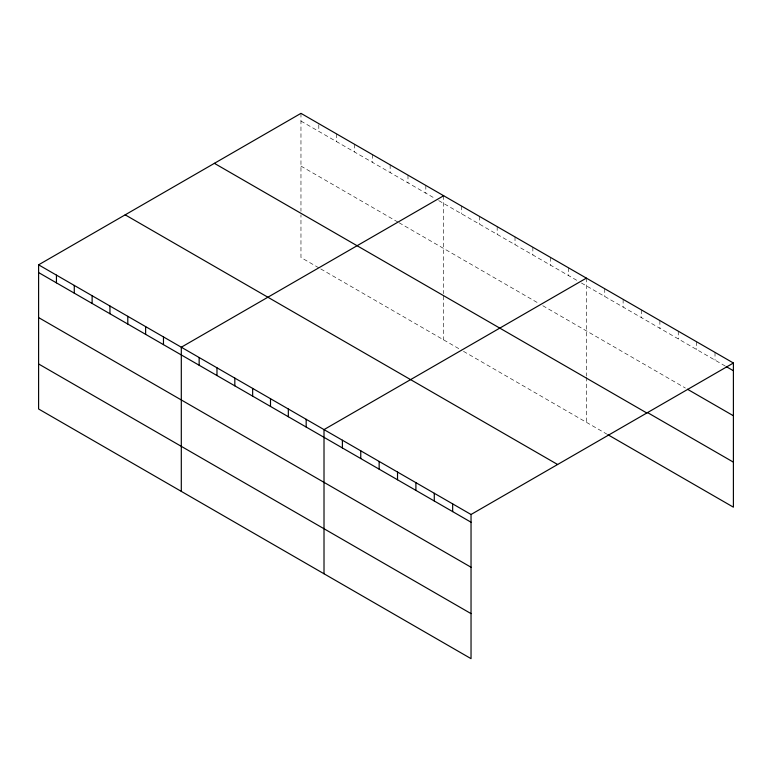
<?xml version="1.0" encoding="UTF-8"?>
<svg xmlns="http://www.w3.org/2000/svg" width="772" height="772" viewBox="0 0 772 772"><rect width="100%" height="100%" fill="white"/><g stroke="black" fill="none" stroke-linecap="round" stroke-linejoin="round"><path stroke-width="0.58" stroke-dasharray="3.86 2.9" d="M300.964 121.079L434.752 198.317M438.708 200.604L577.456 280.709M581.413 282.996L725.236 366.024M300.964 166.096L398.082 222.172M399.076 222.741L538.808 303.415M542.764 305.702L685.411 388.055M318.797 267.807L300.964 257.51L300.964 214.857M320.785 268.955L461.502 350.198M463.49 351.347L606.792 434.076M715.017 352.408L715.017 360.128M696.643 341.793L696.643 349.523M678.26 331.188L678.26 338.908M659.886 320.573L659.886 328.303M641.503 309.958L641.503 317.688M623.129 299.353L623.129 307.073M604.746 288.738L604.746 296.467M586.373 278.132L586.373 376.08M586.373 377.267L586.373 422.294M568.53 267.836L568.53 275.556M550.697 257.53L550.697 265.259M532.854 247.233L532.854 254.963M515.021 236.936L515.021 244.656M497.178 226.64L497.178 234.36M479.344 216.334L479.344 224.063M461.502 206.037L461.502 213.767M443.668 195.741L443.668 293.688M443.668 296.062L443.668 339.902M425.826 185.444L425.826 193.164M407.992 175.148L407.992 182.868M390.149 164.841L390.149 172.571M372.316 154.545L372.316 162.274M354.473 144.248L354.473 151.968M336.64 133.952L336.64 141.672M318.797 124.755L318.797 131.375M300.964 113.349L300.964 211.296"/><path stroke-width="1.16" d="M38.6 264.825L471.036 514.49L471.036 658.651L38.6 408.986L38.6 264.825L300.964 113.349L733.4 363.014L733.4 507.175L607.815 434.665M443.668 195.741L181.304 347.217L181.304 491.368M586.373 278.132L324.008 429.608L324.008 573.76M471.036 514.49L733.4 363.014M726.249 366.613L733.4 370.743M687.456 389.242L733.4 415.761M647.631 412.634L733.4 462.148M214.384 163.336L646.82 413.001M125.18 214.838L557.616 464.503M38.6 272.555L471.036 522.219M38.6 317.572L471.036 567.237M38.6 363.959L471.036 613.624M452.662 503.875L452.662 511.604M434.279 493.269L434.279 500.989M415.905 482.654L415.905 490.384M397.522 472.049L397.522 479.769M379.148 461.434L379.148 469.164M360.765 450.829L360.765 458.549M342.392 440.214L342.392 447.943M306.175 419.302L306.175 427.032M288.332 409.006L288.332 416.735M270.499 398.709L270.499 406.429M252.656 388.412L252.656 396.132M234.823 378.106L234.823 385.836M216.98 367.81L216.98 375.539M199.147 357.513L199.147 365.243M163.471 336.92L163.471 344.64M145.628 326.614L145.628 334.344M127.795 316.317L127.795 324.047M109.952 306.021L109.952 313.741M92.119 295.724L92.119 303.444M74.276 285.418L74.276 293.148M56.443 275.122L56.443 282.851"/></g></svg>
